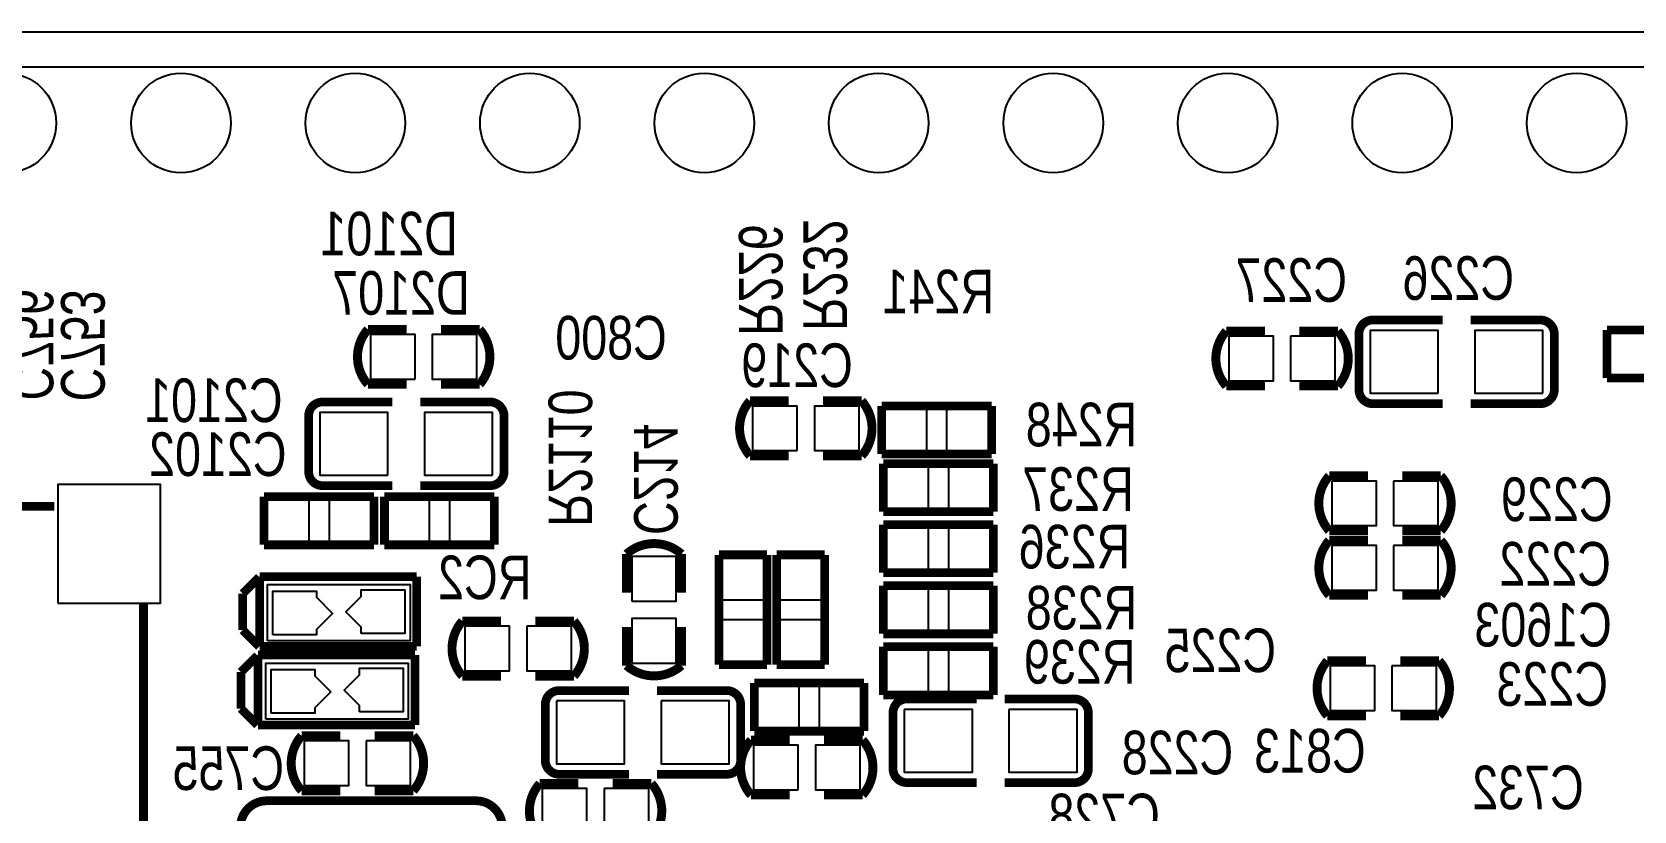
# Model space of a CAD drawing. Extents: x -9 to 138, y -41 to 19.
# Drawn here: x 95.51 to 118.83, y 8.02 to 19.36 of the extents above; entities that cross this region are included whole.
import ezdxf
from ezdxf.enums import TextEntityAlignment as Align

# ---------------------------------------------------------------- set-up
doc = ezdxf.new("R2010")
doc.units = 0
doc.header["$MEASUREMENT"] = 0
for name, color, linetype in [('BG_OUTLINE', 3, 'CONTINUOUS'), ('PG_SILKSCREEN_BOTTOM', 6, 'CONTINUOUS'), ('PG_SOLDERMASK_BOTTOM', 5, 'CONTINUOUS'), ('PIN_SOLDERMASK_BOTTOM', 7, 'CONTINUOUS'), ('RD_SILKSCREEN_BOTTOM', 8, 'CONTINUOUS'), ('RKI_ALL', 9, 'CONTINUOUS')]:
    doc.layers.add(name, color=color, linetype=linetype)

msp = doc.modelspace()

# ---------------------------------------------------------------- linework, layer by layer
at = {"layer": 'BG_OUTLINE', "color": 1}
msp.add_lwpolyline([(138.192, 17.36, 0.414212), (136.192, 19.359), (84.592, 19.359, 0.414214), (82.592, 17.36), (82.592, 1.61), (82.592, -35.64, 0.414214), (84.592, -37.64), (136.192, -37.64, 0.414214), (138.192, -35.64), (138.192, -23.64)], format="xyb", close=True, dxfattribs=at)
at = {"layer": 'PG_SILKSCREEN_BOTTOM', "color": 1}
for points, const_width in [([(116.047, 13.947), (115.031, 13.947, -0.414214), (114.828, 14.151), (114.828, 14.963, -0.414214), (115.031, 15.167), (116.047, 15.167)], 0.127), ([(116.453, 15.167), (117.469, 15.167, -0.414214), (117.672, 14.963), (117.672, 14.151, -0.414214), (117.469, 13.947), (116.453, 13.947)], 0.127), ([(100.962, 15.03), (100.399, 15.03, 0.377946), (100.399, 14.23)], 0.13), ([(101.462, 15.03), (102.025, 15.03, -0.377946), (102.025, 14.23)], 0.13), ([(113.459, 14.205), (112.896, 14.205, -0.377946), (112.896, 15.005)], 0.13), ([(113.959, 14.205), (114.522, 14.205, 0.377946), (114.522, 15.005)], 0.13), ([(100.756, 12.754), (99.74, 12.754, -0.414206), (99.537, 12.957), (99.537, 13.77, -0.414207), (99.74, 13.973), (100.756, 13.973)], 0.127), ([(101.162, 13.973), (102.178, 13.973, -0.414221), (102.382, 13.77), (102.382, 12.957, -0.41422), (102.178, 12.754), (101.162, 12.754)], 0.127), ([(106.525, 13.989), (105.962, 13.989, 0.377946), (105.962, 13.189)], 0.13), ([(107.025, 13.989), (107.588, 13.989, -0.377946), (107.588, 13.189)], 0.13), ([(114.958, 12.097), (114.395, 12.097, -0.377946), (114.395, 12.897)], 0.13), ([(115.458, 12.097), (116.02, 12.097, 0.377946), (116.02, 12.897)], 0.13), ([(104.965, 11.197), (104.965, 11.76, 0.377946), (104.165, 11.76)], 0.13), ([(114.958, 11.157), (114.395, 11.157, -0.377946), (114.395, 11.957)], 0.13), ([(115.458, 11.157), (116.02, 11.157, 0.377946), (116.02, 11.957)], 0.13), ([(102.338, 9.982), (101.775, 9.982, -0.377946), (101.775, 10.782)], 0.13), ([(102.838, 9.982), (103.4, 9.982, 0.377946), (103.4, 10.782)], 0.13), ([(104.965, 10.697), (104.965, 10.135, -0.377946), (104.165, 10.135)], 0.13), ([(114.932, 9.404), (114.369, 9.404, -0.377946), (114.369, 10.204)], 0.13), ([(115.432, 9.404), (115.995, 9.404, 0.377946), (115.995, 10.204)], 0.13), ([(104.201, 8.552), (103.185, 8.552, -0.414229), (102.982, 8.755), (102.982, 9.568, -0.41422), (103.185, 9.771), (104.201, 9.771)], 0.127), ([(104.607, 9.771), (105.623, 9.771, -0.414198), (105.827, 9.568), (105.827, 8.755, -0.414207), (105.623, 8.552), (104.607, 8.552)], 0.127), ([(109.263, 8.43), (108.247, 8.43, -0.414214), (108.044, 8.633), (108.044, 9.446, -0.414214), (108.247, 9.649), (109.263, 9.649)], 0.127), ([(109.67, 9.649), (110.686, 9.649, -0.414214), (110.889, 9.446), (110.889, 8.633, -0.414214), (110.686, 8.43), (109.67, 8.43)], 0.127), ([(99.997, 8.312), (99.434, 8.312, -0.377946), (99.434, 9.112)], 0.13), ([(100.497, 8.312), (101.06, 8.312, 0.377946), (101.06, 9.112)], 0.13), ([(106.54, 9.05), (105.977, 9.05, 0.377946), (105.977, 8.25)], 0.13), ([(107.04, 9.05), (107.602, 9.05, -0.377946), (107.602, 8.25)], 0.13), ([(103.464, 7.618), (102.902, 7.618, -0.377946), (102.902, 8.418)], 0.13), ([(103.964, 7.618), (104.527, 7.618, 0.377946), (104.527, 8.418)], 0.13)]:
    msp.add_lwpolyline(points, format="xyb", dxfattribs=dict(at, const_width=const_width))
for points, const_width in [([(112.896, 15.005), (113.459, 15.005)], 0.13), ([(114.522, 15.005), (113.959, 15.005)], 0.13), ([(118.441, 15.02), (118.441, 14.32)], 0.127), ([(120.041, 15.02), (118.441, 15.02)], 0.127), ([(100.399, 14.23), (100.962, 14.23)], 0.13), ([(102.025, 14.23), (101.462, 14.23)], 0.13), ([(118.441, 14.32), (120.041, 14.32)], 0.127), ([(109.48, 13.914), (107.88, 13.914)], 0.127), ([(107.88, 13.914), (107.88, 13.214)], 0.127), ([(109.48, 13.214), (109.48, 13.914)], 0.127), ([(105.962, 13.189), (106.525, 13.189)], 0.13), ([(107.588, 13.189), (107.025, 13.189)], 0.13), ([(107.88, 13.214), (109.48, 13.214)], 0.127), ([(107.905, 13.075), (107.905, 12.375)], 0.127), ([(109.505, 13.075), (107.905, 13.075)], 0.127), ([(109.505, 12.375), (109.505, 13.075)], 0.127), ([(114.395, 12.897), (114.958, 12.897)], 0.13), ([(116.02, 12.897), (115.458, 12.897)], 0.13), ([(100.488, 12.593), (98.888, 12.593)], 0.127), ([(98.888, 12.593), (98.888, 11.893)], 0.127), ([(100.488, 11.893), (100.488, 12.593)], 0.127), ([(102.241, 12.593), (100.641, 12.593)], 0.127), ([(100.641, 12.593), (100.641, 11.893)], 0.127), ([(102.241, 11.893), (102.241, 12.593)], 0.127), ([(88.332, 12.454), (95.833, 12.454)], 0.127), ([(107.905, 12.375), (109.505, 12.375)], 0.127), ([(109.505, 12.186), (107.905, 12.186)], 0.127), ([(107.905, 12.186), (107.905, 11.486)], 0.127), ([(109.505, 11.486), (109.505, 12.186)], 0.127), ([(98.888, 11.893), (100.488, 11.893)], 0.127), ([(100.641, 11.893), (102.241, 11.893)], 0.127), ([(114.395, 11.957), (114.958, 11.957)], 0.13), ([(116.02, 11.957), (115.458, 11.957)], 0.13), ([(104.165, 11.76), (104.165, 11.197)], 0.13), ([(106.21, 11.747), (105.51, 11.747)], 0.127), ([(105.51, 11.747), (105.51, 10.147)], 0.127), ([(106.21, 10.147), (106.21, 11.747)], 0.127), ([(107.049, 11.747), (106.349, 11.747)], 0.127), ([(106.349, 11.747), (106.349, 10.147)], 0.127), ([(107.049, 10.147), (107.049, 11.747)], 0.127), ([(98.818, 11.422), (98.578, 11.182)], 0.127), ([(98.825, 11.43), (101.111, 11.43)], 0.127), ([(98.825, 10.414), (98.825, 11.43)], 0.127), ([(101.111, 11.43), (101.111, 10.414)], 0.127), ([(107.905, 11.486), (109.505, 11.486)], 0.127), ([(98.578, 11.182), (98.578, 10.652)], 0.127), ([(109.505, 11.297), (107.905, 11.297)], 0.127), ([(107.905, 11.297), (107.905, 10.597)], 0.127), ([(109.505, 10.597), (109.505, 11.297)], 0.127), ([(97.133, 11.054), (97.133, 7.755)], 0.127), ([(101.775, 10.782), (102.338, 10.782)], 0.13), ([(103.4, 10.782), (102.838, 10.782)], 0.13), ([(104.165, 10.135), (104.165, 10.697)], 0.13), ([(98.578, 10.652), (98.818, 10.412)], 0.127), ([(107.905, 10.597), (109.505, 10.597)], 0.127), ([(98.792, 10.279), (98.552, 10.039)], 0.127), ([(98.799, 10.287), (101.085, 10.287)], 0.127), ([(98.799, 9.271), (98.799, 10.287)], 0.127), ([(101.111, 10.414), (98.825, 10.414)], 0.127), ([(101.085, 10.287), (101.085, 9.271)], 0.127), ([(107.905, 10.408), (107.905, 9.708)], 0.127), ([(109.505, 10.408), (107.905, 10.408)], 0.127), ([(109.505, 9.708), (109.505, 10.408)], 0.127), ([(114.369, 10.204), (114.932, 10.204)], 0.13), ([(115.995, 10.204), (115.432, 10.204)], 0.13), ([(98.552, 10.039), (98.552, 9.509)], 0.127), ([(105.51, 10.147), (106.21, 10.147)], 0.127), ([(106.349, 10.147), (107.049, 10.147)], 0.127), ([(107.624, 9.88), (106.024, 9.88)], 0.127), ([(106.024, 9.88), (106.024, 9.18)], 0.127), ([(107.624, 9.18), (107.624, 9.88)], 0.127), ([(98.552, 9.509), (98.792, 9.269)], 0.127), ([(107.905, 9.708), (109.505, 9.708)], 0.127), ([(101.085, 9.271), (98.799, 9.271)], 0.127), ([(99.434, 9.112), (99.997, 9.112)], 0.13), ([(101.06, 9.112), (100.497, 9.112)], 0.13), ([(106.024, 9.18), (107.624, 9.18)], 0.127), ([(102.902, 8.418), (103.464, 8.418)], 0.13), ([(104.527, 8.418), (103.964, 8.418)], 0.13), ([(105.977, 8.25), (106.54, 8.25)], 0.13), ([(107.602, 8.25), (107.04, 8.25)], 0.13)]:
    msp.add_lwpolyline(points, dxfattribs=dict(at, const_width=const_width))
at = {"layer": 'PG_SILKSCREEN_BOTTOM', "color": 1, "const_width": 0.127}
msp.add_lwpolyline([(101.974, 8.166), (98.926, 8.166, 0.414214), (98.545, 7.785), (98.545, 6.642, 0.414214), (98.926, 6.261), (101.974, 6.261, 0.414214), (102.355, 6.642), (102.355, 7.785, 0.414214)], format="xyb", close=True, dxfattribs=at)
at = {"layer": 'PG_SOLDERMASK_BOTTOM', "color": 1}
for points in [[(98.94, 10.495), (98.94, 11.313), (101.014, 11.313), (101.014, 10.495)], [(98.915, 9.352), (98.915, 10.17), (100.988, 10.17), (100.988, 9.352)]]:
    msp.add_lwpolyline(points, close=True, dxfattribs=at)
at = {"layer": 'PIN_SOLDERMASK_BOTTOM', "color": 1}
for points in [[(101.087, 14.305), (101.087, 14.955), (100.437, 14.955), (100.437, 14.305)], [(101.987, 14.305), (101.987, 14.955), (101.337, 14.955), (101.337, 14.305)], [(112.934, 14.93), (112.934, 14.28), (113.584, 14.28), (113.584, 14.93)], [(113.834, 14.93), (113.834, 14.28), (114.484, 14.28), (114.484, 14.93)], [(115.983, 14.1), (115.983, 15.014), (114.993, 15.014), (114.993, 14.1)], [(117.507, 14.1), (117.507, 15.014), (116.517, 15.014), (116.517, 14.1)], [(118.486, 14.974), (118.486, 14.365), (119.096, 14.365), (119.096, 14.974)], [(100.692, 12.906), (100.692, 13.82), (99.702, 13.82), (99.702, 12.906)], [(102.216, 12.906), (102.216, 13.82), (101.226, 13.82), (101.226, 12.906)], [(106.65, 13.264), (106.65, 13.914), (106, 13.914), (106, 13.264)], [(107.55, 13.264), (107.55, 13.914), (106.9, 13.914), (106.9, 13.264)], [(108.535, 13.259), (108.535, 13.868), (107.925, 13.868), (107.925, 13.259)], [(109.435, 13.259), (109.435, 13.868), (108.825, 13.868), (108.825, 13.259)], [(107.95, 13.03), (107.95, 12.421), (108.56, 12.421), (108.56, 13.03)], [(108.851, 13.03), (108.851, 12.421), (109.46, 12.421), (109.46, 13.03)], [(95.883, 11.041), (97.382, 11.041), (97.382, 12.769), (95.883, 12.769)], [(114.433, 12.822), (114.433, 12.172), (115.083, 12.172), (115.083, 12.822)], [(115.333, 12.822), (115.333, 12.172), (115.983, 12.172), (115.983, 12.822)], [(99.543, 11.938), (99.543, 12.548), (98.933, 12.548), (98.933, 11.938)], [(100.443, 11.938), (100.443, 12.548), (99.834, 12.548), (99.834, 11.938)], [(101.296, 11.938), (101.296, 12.548), (100.686, 12.548), (100.686, 11.938)], [(102.196, 11.938), (102.196, 12.548), (101.586, 12.548), (101.586, 11.938)], [(108.56, 11.532), (108.56, 12.141), (107.95, 12.141), (107.95, 11.532)], [(109.46, 11.532), (109.46, 12.141), (108.851, 12.141), (108.851, 11.532)], [(104.24, 11.072), (104.89, 11.072), (104.89, 11.722), (104.24, 11.722)], [(106.165, 11.702), (105.556, 11.702), (105.556, 11.093), (106.165, 11.093)], [(107.003, 11.702), (106.394, 11.702), (106.394, 11.093), (107.003, 11.093)], [(114.433, 11.882), (114.433, 11.232), (115.083, 11.232), (115.083, 11.882)], [(115.333, 11.882), (115.333, 11.232), (115.983, 11.232), (115.983, 11.882)], [(99.017, 10.583), (99.017, 11.219), (99.651, 11.219), (99.651, 11.135), (99.651, 11.13), (99.885, 10.895), (99.651, 10.66), (99.651, 10.656), (99.651, 10.583)], [(100.302, 10.602), (100.302, 10.691), (100.302, 10.695), (100.079, 10.918), (100.302, 11.142), (100.302, 11.171), (100.302, 11.239), (100.939, 11.239), (100.939, 10.602)], [(108.56, 10.643), (108.56, 11.252), (107.95, 11.252), (107.95, 10.643)], [(109.46, 10.643), (109.46, 11.252), (108.851, 11.252), (108.851, 10.643)], [(104.24, 10.172), (104.89, 10.172), (104.89, 10.822), (104.24, 10.822)], [(106.165, 10.802), (105.556, 10.802), (105.556, 10.193), (106.165, 10.193)], [(107.003, 10.802), (106.394, 10.802), (106.394, 10.193), (107.003, 10.193)], [(101.813, 10.707), (101.813, 10.057), (102.463, 10.057), (102.463, 10.707)], [(102.713, 10.707), (102.713, 10.057), (103.363, 10.057), (103.363, 10.707)], [(107.95, 10.363), (107.95, 9.754), (108.56, 9.754), (108.56, 10.363)], [(108.851, 10.363), (108.851, 9.754), (109.46, 9.754), (109.46, 10.363)], [(98.992, 9.44), (98.992, 10.076), (99.625, 10.076), (99.625, 9.992), (99.625, 9.987), (99.86, 9.752), (99.625, 9.517), (99.625, 9.513), (99.625, 9.44)], [(100.277, 9.459), (100.277, 9.548), (100.277, 9.552), (100.054, 9.775), (100.277, 9.999), (100.277, 10.028), (100.277, 10.096), (100.914, 10.096), (100.914, 9.459)], [(114.407, 10.129), (114.407, 9.479), (115.057, 9.479), (115.057, 10.129)], [(115.307, 10.129), (115.307, 9.479), (115.957, 9.479), (115.957, 10.129)], [(106.678, 9.226), (106.678, 9.835), (106.069, 9.835), (106.069, 9.226)], [(107.579, 9.226), (107.579, 9.835), (106.969, 9.835), (106.969, 9.226)], [(103.147, 9.619), (103.147, 8.704), (104.137, 8.704), (104.137, 9.619)], [(104.671, 9.619), (104.671, 8.704), (105.661, 8.704), (105.661, 9.619)], [(108.209, 9.497), (108.209, 8.582), (109.2, 8.582), (109.2, 9.497)], [(109.733, 9.497), (109.733, 8.582), (110.724, 8.582), (110.724, 9.497)], [(99.472, 9.037), (99.472, 8.387), (100.122, 8.387), (100.122, 9.037)], [(100.372, 9.037), (100.372, 8.387), (101.022, 8.387), (101.022, 9.037)], [(106.664, 8.325), (106.664, 8.975), (106.014, 8.975), (106.014, 8.325)], [(107.565, 8.325), (107.565, 8.975), (106.915, 8.975), (106.915, 8.325)], [(102.939, 8.343), (102.939, 7.693), (103.589, 7.693), (103.589, 8.343)], [(103.839, 8.343), (103.839, 7.693), (104.489, 7.693), (104.489, 8.343)]]:
    msp.add_lwpolyline(points, close=True, dxfattribs=at)
for centre in [(95.137, 18.034), (97.677, 18.034), (100.217, 18.034), (102.757, 18.034), (105.297, 18.034), (107.837, 18.034), (110.377, 18.034), (112.917, 18.034), (115.457, 18.034), (117.997, 18.034)]:
    msp.add_circle(centre, 0.725, dxfattribs=at)
at = {"layer": 'RKI_ALL', "color": 1}
msp.add_lwpolyline([(137.684, -35.64, -0.414214), (136.192, -37.132), (84.592, -37.132, -0.414214), (83.1, -35.64), (83.1, 17.36, -0.414214), (84.592, 18.851), (136.192, 18.851, -0.414212), (137.684, 17.36)], format="xyb", close=True, dxfattribs=at)

# ---------------------------------------------------------------- texts
at = {"layer": 'RD_SILKSCREEN_BOTTOM', "color": 1, "text_generation_flag": 2, "width": 0.8}
for s, p in [('D2101', (100.709, 16.107)), ('D2107', (100.881, 15.243)), ('C800', (103.94, 14.591)), ('C2101', (98.157, 13.68)), ('C2102', (98.215, 12.895)), ('C813', (114.115, 8.577)), ('C732', (117.29, 8.043))]:
    msp.add_text(s, height=0.635, dxfattribs=at).set_placement(p, align=Align.CENTER)
for s, p in [('R232', (106.741, 15.011)), ('R226', (105.801, 14.935)), ('C756', (95.184, 13.995)), ('C753', (95.932, 13.982)), ('C214', (104.275, 12.035))]:
    msp.add_text(s, height=0.635, rotation=270, dxfattribs=at).set_placement(p)
for s, p in [('C226', (117.087, 15.46)), ('R241', (109.516, 15.262)), ('C227', (114.655, 15.431)), ('C219', (107.461, 14.19)), ('R248', (111.601, 13.327)), ('R237', (111.55, 12.387)), ('C229', (118.522, 12.239)), ('R236', (111.499, 11.549)), ('C222', (118.497, 11.299)), ('RC2', (102.781, 11.101)), ('R238', (111.601, 10.66)), ('C1603', (118.511, 10.413)), ('R239', (111.575, 9.872)), ('C225', (113.622, 10.039)), ('C223', (118.455, 9.549)), ('C228', (112.998, 8.551)), ('C755', (99.18, 8.323)), ('C728', (111.931, 7.634))]:
    msp.add_text(s, height=0.635, dxfattribs=at).set_placement(p)
msp.add_text('R2110', height=0.635, rotation=270, dxfattribs=at).set_placement((103.029, 13.154), align=Align.CENTER)

doc.saveas('drawing.dxf')
